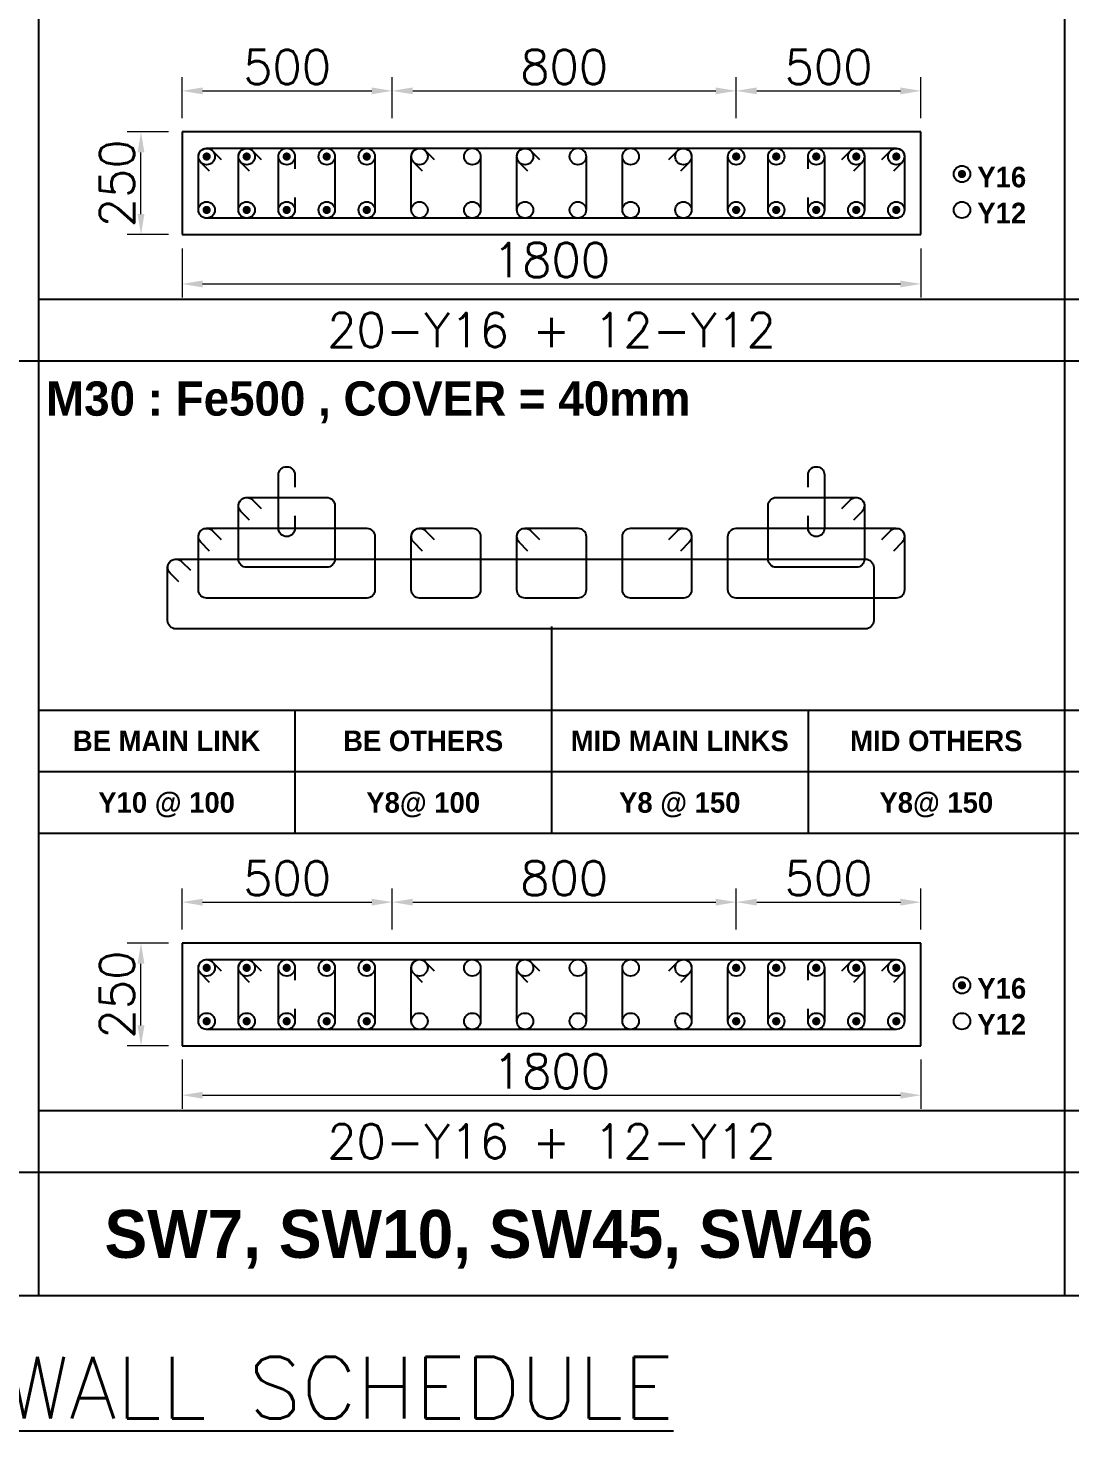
# Model space of a CAD drawing. Header units: millimetres. Extents: x -28707963 to -28231469, y 696001 to 896471.
# Drawn here: x -28330361 to -28322747, y 787806 to 798052 of the extents above; entities that cross this region are included whole.
import ezdxf
from ezdxf.enums import TextEntityAlignment as Align
from ezdxf.lldxf.tags import DXFTag

# ---------------------------------------------------------------- set-up
doc = ezdxf.new("R2010")
doc.units = ezdxf.units.MM
doc.header["$MEASUREMENT"] = 0
doc.header["$PDMODE"] = 34
doc.header["$PDSIZE"] = -8
doc.layers.get('0').update_dxf_attribs({"lineweight": 5})
for name, color, linetype in [('09 COL TEXT-SCH', 2, 'Continuous'), ('14 REINF', 6, 'Continuous'), ('15 TITLE', 6, 'Continuous'), ('22 TABLE FRAME', 5, 'Continuous'), ('23 STIRRUPS', 5, 'Continuous'), ('SUB TITLE', 3, 'Continuous'), ('TEXT', 4, 'Continuous')]:
    doc.layers.add(name, color=color, linetype=linetype)
doc.layers.add('19 COLUMN', color=1, linetype='Continuous', lineweight=25)
doc.styles.add('adani bold', font='')
doc.styles.add('ROMAND', font='simplex.shx', dxfattribs={"width": 0.85})
doc.styles.add('ROMANS', font='simplex.shx')
doc.styles.get('adani bold').set_extended_font_data('Adani Bold', bold=True)
tags = doc.linetypes.add('CENTER', pattern=[50.8, 31.75, -6.35, 6.35, -6.35]).pattern_tags.tags
tags[10:11] = [DXFTag(74, 4), DXFTag(75, 0), DXFTag(340, '0'), DXFTag(46, 1.0), DXFTag(50, 0.0), DXFTag(44, 0.0), DXFTag(45, 0.0)]
tags[8:9] = [DXFTag(74, 4), DXFTag(75, 0), DXFTag(340, '0'), DXFTag(46, 1.0), DXFTag(50, 0.0), DXFTag(44, 0.0), DXFTag(45, 0.0)]
tags[6:7] = [DXFTag(74, 4), DXFTag(75, 0), DXFTag(340, '0'), DXFTag(46, 1.0), DXFTag(50, 0.0), DXFTag(44, 0.0), DXFTag(45, 0.0)]
tags[4:5] = [DXFTag(74, 4), DXFTag(75, 0), DXFTag(340, '0'), DXFTag(46, 1.0), DXFTag(50, 0.0), DXFTag(44, 0.0), DXFTag(45, 0.0)]
doc.dimstyles.new('D 50', dxfattribs={"dimscale": 100, "dimtxt": 3, "dimasz": 1.5, "dimexe": 1, "dimexo": 1, "dimgap": 0.5, "dimtad": 1, "dimdec": 0, "dimdsep": 46, "dimtxsty": 'ROMANS', "dimcen": 2.5, "dimclrd": 5, "dimclre": 5, "dimclrt": 4, "dimadec": 0, "dimazin": 0, "dimtfac": 1, "dimtdec": 0, "dimtmove": 0, "dimatfit": 3, "dimfxl": 1, "dimlwd": 0, "dimlwe": 0, "dimarcsym": 0})

# ---------------------------------------------------------------- blocks, each defined once
blk = doc.blocks.new('*D10')
at = {"color": 5, "lineweight": 0, "transparency": 16777216}
for p, q in [((-28329236, 790518), (-28329236, 790158)), ((-28323836, 790518), (-28323836, 790158)), ((-28329086, 790258), (-28323986, 790258))]:
    blk.add_line(p, q, dxfattribs=at)
at = {"color": 5, "transparency": 16777216}
for points in [[(-28329086, 790283), (-28329086, 790233), (-28329236, 790258)], [(-28323986, 790233), (-28323986, 790283), (-28323836, 790258)]]:
    blk.add_solid(points, dxfattribs=at)
at = {"layer": 'Defpoints', "color": 0, "transparency": 16777216}
for p in [(-28329236, 790618), (-28323836, 790618), (-28323836, 790258)]:
    blk.add_point(p, dxfattribs=at)
at = {"color": 4, "transparency": 16777216, "insert": (-28326536, 790433), "char_height": 250, "attachment_point": 5, "style": 'ROMANS'}
blk.add_mtext('1800', dxfattribs=at)
blk = doc.blocks.new('*D11')
at = {"color": 5, "lineweight": 0, "transparency": 16777216}
for p, q in [((-28329336, 791368), (-28329636, 791368)), ((-28329536, 790768), (-28329536, 791218)), ((-28329336, 790618), (-28329636, 790618))]:
    blk.add_line(p, q, dxfattribs=at)
at = {"color": 5, "transparency": 16777216}
for points in [[(-28329511, 791218), (-28329561, 791218), (-28329536, 791368)], [(-28329561, 790768), (-28329511, 790768), (-28329536, 790618)]]:
    blk.add_solid(points, dxfattribs=at)
at = {"layer": 'Defpoints', "color": 0, "transparency": 16777216}
for p in [(-28329536, 791368), (-28329236, 791368), (-28329236, 790618)]:
    blk.add_point(p, dxfattribs=at)
at = {"color": 4, "transparency": 16777216, "insert": (-28329711, 790993), "char_height": 250, "attachment_point": 5, "rotation": 90, "style": 'ROMANS'}
blk.add_mtext('250', dxfattribs=at)
blk = doc.blocks.new('*D12')
at = {"color": 5, "lineweight": 0, "transparency": 16777216}
for p, q in [((-28329236, 791468), (-28329236, 791768)), ((-28327700, 791468), (-28327700, 791768)), ((-28329086, 791668), (-28327850, 791668))]:
    blk.add_line(p, q, dxfattribs=at)
at = {"color": 5, "transparency": 16777216}
for points in [[(-28329086, 791693), (-28329086, 791643), (-28329236, 791668)], [(-28327850, 791643), (-28327850, 791693), (-28327700, 791668)]]:
    blk.add_solid(points, dxfattribs=at)
at = {"layer": 'Defpoints', "color": 0, "transparency": 16777216}
for p in [(-28327700, 791668), (-28329236, 791368), (-28327700, 791368)]:
    blk.add_point(p, dxfattribs=at)
at = {"color": 4, "transparency": 16777216, "insert": (-28328468, 791843), "char_height": 250, "attachment_point": 5, "style": 'ROMANS'}
blk.add_mtext('500', dxfattribs=at)
blk = doc.blocks.new('*D13')
at = {"color": 5, "lineweight": 0, "transparency": 16777216}
for p, q in [((-28327700, 791468), (-28327700, 791768)), ((-28325186, 791468), (-28325186, 791768)), ((-28327550, 791668), (-28325336, 791668))]:
    blk.add_line(p, q, dxfattribs=at)
at = {"color": 5, "transparency": 16777216}
for points in [[(-28327550, 791693), (-28327550, 791643), (-28327700, 791668)], [(-28325336, 791643), (-28325336, 791693), (-28325186, 791668)]]:
    blk.add_solid(points, dxfattribs=at)
at = {"layer": 'Defpoints', "color": 0, "transparency": 16777216}
for p in [(-28325186, 791668), (-28327700, 791368), (-28325186, 791368)]:
    blk.add_point(p, dxfattribs=at)
at = {"color": 4, "transparency": 16777216, "insert": (-28326443, 791843), "char_height": 250, "attachment_point": 5, "style": 'ROMANS'}
blk.add_mtext('800', dxfattribs=at)
blk = doc.blocks.new('*D14')
at = {"color": 5, "lineweight": 0, "transparency": 16777216}
for p, q in [((-28325186, 791468), (-28325186, 791768)), ((-28323836, 791468), (-28323836, 791768)), ((-28325036, 791668), (-28323986, 791668))]:
    blk.add_line(p, q, dxfattribs=at)
at = {"color": 5, "transparency": 16777216}
for points in [[(-28325036, 791693), (-28325036, 791643), (-28325186, 791668)], [(-28323986, 791643), (-28323986, 791693), (-28323836, 791668)]]:
    blk.add_solid(points, dxfattribs=at)
at = {"layer": 'Defpoints', "color": 0, "transparency": 16777216}
for p in [(-28323836, 791668), (-28325186, 791368), (-28323836, 791368)]:
    blk.add_point(p, dxfattribs=at)
at = {"color": 4, "transparency": 16777216, "insert": (-28324511, 791843), "char_height": 250, "attachment_point": 5, "style": 'ROMANS'}
blk.add_mtext('500', dxfattribs=at)
blk = doc.blocks.new('*D15')
at = {"color": 5, "lineweight": 0, "transparency": 16777216}
for p, q in [((-28329236, 796443), (-28329236, 796083)), ((-28323836, 796443), (-28323836, 796083)), ((-28329086, 796183), (-28323986, 796183))]:
    blk.add_line(p, q, dxfattribs=at)
at = {"color": 5, "transparency": 16777216}
for points in [[(-28329086, 796208), (-28329086, 796158), (-28329236, 796183)], [(-28323986, 796158), (-28323986, 796208), (-28323836, 796183)]]:
    blk.add_solid(points, dxfattribs=at)
at = {"layer": 'Defpoints', "color": 0, "transparency": 16777216}
for p in [(-28329236, 796543), (-28323836, 796543), (-28323836, 796183)]:
    blk.add_point(p, dxfattribs=at)
at = {"color": 4, "transparency": 16777216, "insert": (-28326536, 796358), "char_height": 250, "attachment_point": 5, "style": 'ROMANS'}
blk.add_mtext('1800', dxfattribs=at)
blk = doc.blocks.new('*D16')
at = {"color": 5, "lineweight": 0, "transparency": 16777216}
for p, q in [((-28329336, 797293), (-28329636, 797293)), ((-28329536, 796693), (-28329536, 797143)), ((-28329336, 796543), (-28329636, 796543))]:
    blk.add_line(p, q, dxfattribs=at)
at = {"color": 5, "transparency": 16777216}
for points in [[(-28329511, 797143), (-28329561, 797143), (-28329536, 797293)], [(-28329561, 796693), (-28329511, 796693), (-28329536, 796543)]]:
    blk.add_solid(points, dxfattribs=at)
at = {"layer": 'Defpoints', "color": 0, "transparency": 16777216}
for p in [(-28329536, 797293), (-28329236, 797293), (-28329236, 796543)]:
    blk.add_point(p, dxfattribs=at)
at = {"color": 4, "transparency": 16777216, "insert": (-28329711, 796918), "char_height": 250, "attachment_point": 5, "rotation": 90, "style": 'ROMANS'}
blk.add_mtext('250', dxfattribs=at)
blk = doc.blocks.new('*D239')
at = {"color": 5, "lineweight": 0, "transparency": 16777216}
for p, q in [((-28329236, 797393), (-28329236, 797693)), ((-28327700, 797393), (-28327700, 797693)), ((-28329086, 797593), (-28327850, 797593))]:
    blk.add_line(p, q, dxfattribs=at)
at = {"color": 5, "transparency": 16777216}
for points in [[(-28329086, 797618), (-28329086, 797568), (-28329236, 797593)], [(-28327850, 797568), (-28327850, 797618), (-28327700, 797593)]]:
    blk.add_solid(points, dxfattribs=at)
at = {"layer": 'Defpoints', "color": 0, "transparency": 16777216}
for p in [(-28327700, 797593), (-28329236, 797293), (-28327700, 797293)]:
    blk.add_point(p, dxfattribs=at)
at = {"color": 4, "transparency": 16777216, "insert": (-28328468, 797768), "char_height": 250, "attachment_point": 5, "style": 'ROMANS'}
blk.add_mtext('500', dxfattribs=at)
blk = doc.blocks.new('*D240')
at = {"color": 5, "lineweight": 0, "transparency": 16777216}
for p, q in [((-28327700, 797393), (-28327700, 797693)), ((-28325186, 797393), (-28325186, 797693)), ((-28327550, 797593), (-28325336, 797593))]:
    blk.add_line(p, q, dxfattribs=at)
at = {"color": 5, "transparency": 16777216}
for points in [[(-28327550, 797618), (-28327550, 797568), (-28327700, 797593)], [(-28325336, 797568), (-28325336, 797618), (-28325186, 797593)]]:
    blk.add_solid(points, dxfattribs=at)
at = {"layer": 'Defpoints', "color": 0, "transparency": 16777216}
for p in [(-28325186, 797593), (-28327700, 797293), (-28325186, 797293)]:
    blk.add_point(p, dxfattribs=at)
at = {"color": 4, "transparency": 16777216, "insert": (-28326443, 797768), "char_height": 250, "attachment_point": 5, "style": 'ROMANS'}
blk.add_mtext('800', dxfattribs=at)
blk = doc.blocks.new('*D241')
at = {"color": 5, "lineweight": 0, "transparency": 16777216}
for p, q in [((-28325186, 797393), (-28325186, 797693)), ((-28323836, 797393), (-28323836, 797693)), ((-28325036, 797593), (-28323986, 797593))]:
    blk.add_line(p, q, dxfattribs=at)
at = {"color": 5, "transparency": 16777216}
for points in [[(-28325036, 797618), (-28325036, 797568), (-28325186, 797593)], [(-28323986, 797568), (-28323986, 797618), (-28323836, 797593)]]:
    blk.add_solid(points, dxfattribs=at)
at = {"layer": 'Defpoints', "color": 0, "transparency": 16777216}
for p in [(-28323836, 797593), (-28325186, 797293), (-28323836, 797293)]:
    blk.add_point(p, dxfattribs=at)
at = {"color": 4, "transparency": 16777216, "insert": (-28324511, 797768), "char_height": 250, "attachment_point": 5, "style": 'ROMANS'}
blk.add_mtext('500', dxfattribs=at)

msp = doc.modelspace()

# ---------------------------------------------------------------- linework, layer by layer
msp.add_lwpolyline([(-28341538.8, 788796.2), (-28242181.2, 788796.2), (-28242181.2, 874671.2), (-28341538.8, 874671.2)], close=True)
at = {"layer": '14 REINF', "color": 6, "const_width": 30}
for points in [[(-28329071.1, 797113.4, 1), (-28329041.1, 797113.4, 1)], [(-28328778.6, 797113.4, 1), (-28328748.6, 797113.4, 1)], [(-28328486.1, 797113.4, 1), (-28328456.1, 797113.4, 1)], [(-28328193.6, 797113.4, 1), (-28328163.6, 797113.4, 1)], [(-28327901.1, 797113.4, 1), (-28327871.1, 797113.4, 1)], [(-28325201.1, 797113.4, 1), (-28325171.1, 797113.4, 1)], [(-28324908.6, 797113.4, 1), (-28324878.6, 797113.4, 1)], [(-28324616.1, 797113.4, 1), (-28324586.1, 797113.4, 1)], [(-28324323.6, 797113.4, 1), (-28324293.6, 797113.4, 1)], [(-28324031.1, 797113.4, 1), (-28324001.1, 797113.4, 1)], [(-28323551.1, 796985.9, 1), (-28323521.1, 796985.9, 1)], [(-28329071.1, 796723.4, 1), (-28329041.1, 796723.4, 1)], [(-28328778.6, 796723.4, 1), (-28328748.6, 796723.4, 1)], [(-28328486.1, 796723.4, 1), (-28328456.1, 796723.4, 1)], [(-28328193.6, 796723.4, 1), (-28328163.6, 796723.4, 1)], [(-28327901.1, 796723.4, 1), (-28327871.1, 796723.4, 1)], [(-28325201.1, 796723.4, 1), (-28325171.1, 796723.4, 1)], [(-28324908.6, 796723.4, 1), (-28324878.6, 796723.4, 1)], [(-28324616.1, 796723.4, 1), (-28324586.1, 796723.4, 1)], [(-28324323.6, 796723.4, 1), (-28324293.6, 796723.4, 1)], [(-28324031.1, 796723.4, 1), (-28324001.1, 796723.4, 1)], [(-28329071.1, 791188.4, 1), (-28329041.1, 791188.4, 1)], [(-28328778.6, 791188.4, 1), (-28328748.6, 791188.4, 1)], [(-28328486.1, 791188.4, 1), (-28328456.1, 791188.4, 1)], [(-28328193.6, 791188.4, 1), (-28328163.6, 791188.4, 1)], [(-28327901.1, 791188.4, 1), (-28327871.1, 791188.4, 1)], [(-28325201.1, 791188.4, 1), (-28325171.1, 791188.4, 1)], [(-28324908.6, 791188.4, 1), (-28324878.6, 791188.4, 1)], [(-28324616.1, 791188.4, 1), (-28324586.1, 791188.4, 1)], [(-28324323.6, 791188.4, 1), (-28324293.6, 791188.4, 1)], [(-28324031.1, 791188.4, 1), (-28324001.1, 791188.4, 1)], [(-28323551.1, 791060.9, 1), (-28323521.1, 791060.9, 1)], [(-28329071.1, 790798.4, 1), (-28329041.1, 790798.4, 1)], [(-28328778.6, 790798.4, 1), (-28328748.6, 790798.4, 1)], [(-28328486.1, 790798.4, 1), (-28328456.1, 790798.4, 1)], [(-28328193.6, 790798.4, 1), (-28328163.6, 790798.4, 1)], [(-28327901.1, 790798.4, 1), (-28327871.1, 790798.4, 1)], [(-28325201.1, 790798.4, 1), (-28325171.1, 790798.4, 1)], [(-28324908.6, 790798.4, 1), (-28324878.6, 790798.4, 1)], [(-28324616.1, 790798.4, 1), (-28324586.1, 790798.4, 1)], [(-28324323.6, 790798.4, 1), (-28324293.6, 790798.4, 1)], [(-28324031.1, 790798.4, 1), (-28324001.1, 790798.4, 1)]]:
    msp.add_lwpolyline(points, format="xyb", close=True, dxfattribs=at)
at = {"layer": '14 REINF', "color": 6}
for centre in [(-28329056.1, 797113.4), (-28328763.6, 797113.4), (-28328471.1, 797113.4), (-28328178.6, 797113.4), (-28327886.1, 797113.4), (-28327500.4, 797113.4), (-28327114.7, 797113.4), (-28326729, 797113.4), (-28326343.2, 797113.4), (-28325957.5, 797113.4), (-28325571.8, 797113.4), (-28325186.1, 797113.4), (-28324893.6, 797113.4), (-28324601.1, 797113.4), (-28324308.6, 797113.4), (-28324016.1, 797113.4), (-28323536.1, 796985.9), (-28329056.1, 796723.4), (-28328763.6, 796723.4), (-28328471.1, 796723.4), (-28328178.6, 796723.4), (-28327886.1, 796723.4), (-28327500.4, 796723.4), (-28327114.7, 796723.4), (-28326729, 796723.4), (-28326343.2, 796723.4), (-28325957.5, 796723.4), (-28325571.8, 796723.4), (-28325186.1, 796723.4), (-28324893.6, 796723.4), (-28324601.1, 796723.4), (-28324308.6, 796723.4), (-28324016.1, 796723.4), (-28323536.1, 796723.4), (-28329056.1, 791188.4), (-28328763.6, 791188.4), (-28328471.1, 791188.4), (-28328178.6, 791188.4), (-28327886.1, 791188.4), (-28327500.4, 791188.4), (-28327114.7, 791188.4), (-28326729, 791188.4), (-28326343.2, 791188.4), (-28325957.5, 791188.4), (-28325571.8, 791188.4), (-28325186.1, 791188.4), (-28324893.6, 791188.4), (-28324601.1, 791188.4), (-28324308.6, 791188.4), (-28324016.1, 791188.4), (-28323536.1, 791060.9), (-28329056.1, 790798.4), (-28328763.6, 790798.4), (-28328471.1, 790798.4), (-28328178.6, 790798.4), (-28327886.1, 790798.4), (-28327500.4, 790798.4), (-28327114.7, 790798.4), (-28326729, 790798.4), (-28326343.2, 790798.4), (-28325957.5, 790798.4), (-28325571.8, 790798.4), (-28325186.1, 790798.4), (-28324893.6, 790798.4), (-28324601.1, 790798.4), (-28324308.6, 790798.4), (-28324016.1, 790798.4), (-28323536.1, 790798.4)]:
    msp.add_circle(centre, 60, dxfattribs=at)
at = {"layer": '19 COLUMN', "color": 4}
for points in [[(-28323836.1, 797293.4), (-28329236.1, 797293.4)], [(-28329236.1, 797293.4), (-28329236.1, 796543.4)], [(-28323836.1, 796543.4), (-28323836.1, 797293.4)], [(-28329236.1, 796543.4), (-28323836.1, 796543.4)], [(-28323836.1, 791368.4), (-28329236.1, 791368.4)], [(-28329236.1, 791368.4), (-28329236.1, 790618.4)], [(-28323836.1, 790618.4), (-28323836.1, 791368.4)], [(-28329236.1, 790618.4), (-28323836.1, 790618.4)]]:
    msp.add_lwpolyline(points, dxfattribs=at)
at = {"layer": '22 TABLE FRAME', "color": 5, "linetype": 'Continuous'}
for p, q in [((-28330286.1, 863421.2), (-28330286.1, 788796.2)), ((-28322786.1, 863421.2), (-28322786.1, 788796.2)), ((-28330286.1, 796071.2), (-28245536.1, 796071.2)), ((-28334786.1, 795621.2), (-28245536.1, 795621.2)), ((-28326536.1, 793681.7), (-28326536.1, 792781.7)), ((-28330286.1, 793071.2), (-28245536.1, 793071.2)), ((-28328411.1, 793071.2), (-28328411.1, 792171.2)), ((-28326536.1, 793071.2), (-28326536.1, 792171.2)), ((-28324661.1, 793071.2), (-28324661.1, 792171.2)), ((-28330286.1, 792621.2), (-28245536.1, 792621.2)), ((-28330286.1, 792171.2), (-28245536.1, 792171.2)), ((-28330286.1, 790146.2), (-28245536.1, 790146.2)), ((-28334786.1, 789696.2), (-28245536.1, 789696.2)), ((-28334786.1, 788796.2), (-28245536.1, 788796.2)), ((-28334786.1, 788796.2), (-28245536.1, 788796.2))]:
    msp.add_line(p, q, dxfattribs=at)
at = {"layer": '23 STIRRUPS', "color": 5}
for points in [[(-28329034.9, 797007.3), (-28329098.5, 797070.9, -0.668178), (-28329056.1, 797173.4), (-28324016.1, 797173.4, -0.4142136), (-28323956.1, 797113.4), (-28323956.1, 796723.4, -0.4142136), (-28324016.1, 796663.4), (-28329056.1, 796663.4, -0.4142136), (-28329116.1, 796723.4), (-28329116.1, 797113.4, -0.6681793), (-28329013.7, 797155.8), (-28328950, 797092.1)], [(-28329034.9, 797007.3), (-28329098.5, 797070.9, -0.668178), (-28329056.1, 797173.4), (-28327886.1, 797173.4, -0.4142136), (-28327826.1, 797113.4), (-28327826.1, 796723.4, -0.4142136), (-28327886.1, 796663.4), (-28329056.1, 796663.4, -0.4142136), (-28329116.1, 796723.4), (-28329116.1, 797113.4, -0.6681793), (-28329013.7, 797155.8), (-28328950, 797092.1)], [(-28328742.4, 797007.3), (-28328806, 797070.9, -0.668178), (-28328763.6, 797173.4), (-28328178.6, 797173.4, -0.4142136), (-28328118.6, 797113.4), (-28328118.6, 796723.4, -0.4142136), (-28328178.6, 796663.4), (-28328763.6, 796663.4, -0.4142136), (-28328823.6, 796723.4), (-28328823.6, 797113.4, -0.6681793), (-28328721.2, 797155.8), (-28328657.5, 797092.1)], [(-28328411.1, 796813.4), (-28328411.1, 796723.4, -1), (-28328531.1, 796723.4), (-28328531.1, 797113.4, -1), (-28328411.1, 797113.4), (-28328411.1, 797023.4)], [(-28327479.2, 797007.3), (-28327542.8, 797070.9, -0.6681328), (-28327500.4, 797173.4), (-28327114.7, 797173.4, -0.4143234), (-28327054.7, 797113.4), (-28327054.7, 796723.4, -0.4143234), (-28327114.7, 796663.4), (-28327500.4, 796663.4, -0.414177), (-28327560.4, 796723.4), (-28327560.4, 797113.4, -0.6681793), (-28327457.9, 797155.8), (-28327394.3, 797092.1)], [(-28326707.7, 797007.3), (-28326771.4, 797070.9, -0.6679972), (-28326729, 797173.4), (-28326343.2, 797173.4, -0.4140671), (-28326283.2, 797113.4), (-28326283.2, 796723.4, -0.4140671), (-28326343.2, 796663.4), (-28326729, 796663.4, -0.4140671), (-28326789, 796723.4), (-28326789, 797113.4, -0.6681793), (-28326686.5, 797155.8), (-28326622.9, 797092.1)], [(-28325677.9, 797092.1), (-28325614.3, 797155.8, -0.6681793), (-28325511.8, 797113.4), (-28325511.8, 796723.4, -0.414177), (-28325571.8, 796663.4), (-28325957.5, 796663.4, -0.4143234), (-28326017.5, 796723.4), (-28326017.5, 797113.4, -0.4143234), (-28325957.5, 797173.4), (-28325571.8, 797173.4, -0.6681328), (-28325529.4, 797070.9), (-28325593, 797007.3)], [(-28324122.2, 797092.1), (-28324058.5, 797155.8, -0.6681793), (-28323956.1, 797113.4), (-28323956.1, 796723.4, -0.4142136), (-28324016.1, 796663.4), (-28325186.1, 796663.4, -0.4142136), (-28325246.1, 796723.4), (-28325246.1, 797113.4, -0.4142136), (-28325186.1, 797173.4), (-28324016.1, 797173.4, -0.668178), (-28323973.7, 797070.9), (-28324037.3, 797007.3)], [(-28324414.7, 797092.1), (-28324351, 797155.8, -0.6681793), (-28324248.6, 797113.4), (-28324248.6, 796723.4, -0.4142136), (-28324308.6, 796663.4), (-28324893.6, 796663.4, -0.4142136), (-28324953.6, 796723.4), (-28324953.6, 797113.4, -0.4142136), (-28324893.6, 797173.4), (-28324308.6, 797173.4, -0.668178), (-28324266.2, 797070.9), (-28324329.8, 797007.3)], [(-28324661.1, 797023.4), (-28324661.1, 797113.4, -1), (-28324541.1, 797113.4), (-28324541.1, 796723.4, -1), (-28324661.1, 796723.4), (-28324661.1, 796813.4)], [(-28328411.1, 794488.4), (-28328411.1, 794398.4, -1), (-28328531.1, 794398.4), (-28328531.1, 794788.4, -1), (-28328411.1, 794788.4), (-28328411.1, 794698.4)], [(-28324661.1, 794698.4), (-28324661.1, 794788.4, -1), (-28324541.1, 794788.4), (-28324541.1, 794398.4, -1), (-28324661.1, 794398.4), (-28324661.1, 794488.4)], [(-28328742.4, 794457.3), (-28328806, 794520.9, -0.668178), (-28328763.6, 794623.4), (-28328178.6, 794623.4, -0.4142136), (-28328118.6, 794563.4), (-28328118.6, 794173.4, -0.4142136), (-28328178.6, 794113.4), (-28328763.6, 794113.4, -0.4142136), (-28328823.6, 794173.4), (-28328823.6, 794563.4, -0.6681793), (-28328721.2, 794605.8), (-28328657.5, 794542.1)], [(-28324414.7, 794542.1), (-28324351, 794605.8, -0.6681793), (-28324248.6, 794563.4), (-28324248.6, 794173.4, -0.4142136), (-28324308.6, 794113.4), (-28324893.6, 794113.4, -0.4142136), (-28324953.6, 794173.4), (-28324953.6, 794563.4, -0.4142136), (-28324893.6, 794623.4), (-28324308.6, 794623.4, -0.668178), (-28324266.2, 794520.9), (-28324329.8, 794457.3)], [(-28329034.9, 794232.3), (-28329098.5, 794295.9, -0.668178), (-28329056.1, 794398.4), (-28327886.1, 794398.4, -0.4142136), (-28327826.1, 794338.4), (-28327826.1, 793948.4, -0.4142136), (-28327886.1, 793888.4), (-28329056.1, 793888.4, -0.4142136), (-28329116.1, 793948.4), (-28329116.1, 794338.4, -0.6681793), (-28329013.7, 794380.8), (-28328950, 794317.1)], [(-28327479.2, 794232.3), (-28327542.8, 794295.9, -0.6681328), (-28327500.4, 794398.4), (-28327114.7, 794398.4, -0.4143234), (-28327054.7, 794338.4), (-28327054.7, 793948.4, -0.4143234), (-28327114.7, 793888.4), (-28327500.4, 793888.4, -0.414177), (-28327560.4, 793948.4), (-28327560.4, 794338.4, -0.6681793), (-28327457.9, 794380.8), (-28327394.3, 794317.1)], [(-28326707.7, 794232.3), (-28326771.4, 794295.9, -0.6679972), (-28326729, 794398.4), (-28326343.2, 794398.4, -0.4140671), (-28326283.2, 794338.4), (-28326283.2, 793948.4, -0.4140671), (-28326343.2, 793888.4), (-28326729, 793888.4, -0.4140671), (-28326789, 793948.4), (-28326789, 794338.4, -0.6681793), (-28326686.5, 794380.8), (-28326622.9, 794317.1)], [(-28325677.9, 794317.1), (-28325614.3, 794380.8, -0.6681793), (-28325511.8, 794338.4), (-28325511.8, 793948.4, -0.414177), (-28325571.8, 793888.4), (-28325957.5, 793888.4, -0.4143234), (-28326017.5, 793948.4), (-28326017.5, 794338.4, -0.4143234), (-28325957.5, 794398.4), (-28325571.8, 794398.4, -0.6681328), (-28325529.4, 794295.9), (-28325593, 794232.3)], [(-28324122.2, 794317.1), (-28324058.5, 794380.8, -0.6681793), (-28323956.1, 794338.4), (-28323956.1, 793948.4, -0.4142136), (-28324016.1, 793888.4), (-28325186.1, 793888.4, -0.4142136), (-28325246.1, 793948.4), (-28325246.1, 794338.4, -0.4142136), (-28325186.1, 794398.4), (-28324016.1, 794398.4, -0.668178), (-28323973.7, 794295.9), (-28324037.3, 794232.3)], [(-28329259.9, 794007.3), (-28329323.5, 794070.9, -0.668178), (-28329281.1, 794173.4), (-28324241.1, 794173.4, -0.4142136), (-28324181.1, 794113.4), (-28324181.1, 793723.4, -0.4142136), (-28324241.1, 793663.4), (-28329281.1, 793663.4, -0.4142136), (-28329341.1, 793723.4), (-28329341.1, 794113.4, -0.6681793), (-28329238.7, 794155.8), (-28329175, 794092.1)], [(-28329034.9, 791082.3), (-28329098.5, 791145.9, -0.668178), (-28329056.1, 791248.4), (-28324016.1, 791248.4, -0.4142136), (-28323956.1, 791188.4), (-28323956.1, 790798.4, -0.4142136), (-28324016.1, 790738.4), (-28329056.1, 790738.4, -0.4142136), (-28329116.1, 790798.4), (-28329116.1, 791188.4, -0.6681793), (-28329013.7, 791230.8), (-28328950, 791167.1)], [(-28329034.9, 791082.3), (-28329098.5, 791145.9, -0.668178), (-28329056.1, 791248.4), (-28327886.1, 791248.4, -0.4142136), (-28327826.1, 791188.4), (-28327826.1, 790798.4, -0.4142136), (-28327886.1, 790738.4), (-28329056.1, 790738.4, -0.4142136), (-28329116.1, 790798.4), (-28329116.1, 791188.4, -0.6681793), (-28329013.7, 791230.8), (-28328950, 791167.1)], [(-28328742.4, 791082.3), (-28328806, 791145.9, -0.668178), (-28328763.6, 791248.4), (-28328178.6, 791248.4, -0.4142136), (-28328118.6, 791188.4), (-28328118.6, 790798.4, -0.4142136), (-28328178.6, 790738.4), (-28328763.6, 790738.4, -0.4142136), (-28328823.6, 790798.4), (-28328823.6, 791188.4, -0.6681793), (-28328721.2, 791230.8), (-28328657.5, 791167.1)], [(-28328411.1, 790888.4), (-28328411.1, 790798.4, -1), (-28328531.1, 790798.4), (-28328531.1, 791188.4, -1), (-28328411.1, 791188.4), (-28328411.1, 791098.4)], [(-28327479.2, 791082.3), (-28327542.8, 791145.9, -0.6681328), (-28327500.4, 791248.4), (-28327114.7, 791248.4, -0.4143234), (-28327054.7, 791188.4), (-28327054.7, 790798.4, -0.4143234), (-28327114.7, 790738.4), (-28327500.4, 790738.4, -0.414177), (-28327560.4, 790798.4), (-28327560.4, 791188.4, -0.6681793), (-28327457.9, 791230.8), (-28327394.3, 791167.1)], [(-28326707.7, 791082.3), (-28326771.4, 791145.9, -0.6679972), (-28326729, 791248.4), (-28326343.2, 791248.4, -0.4140671), (-28326283.2, 791188.4), (-28326283.2, 790798.4, -0.4140671), (-28326343.2, 790738.4), (-28326729, 790738.4, -0.4140671), (-28326789, 790798.4), (-28326789, 791188.4, -0.6681793), (-28326686.5, 791230.8), (-28326622.9, 791167.1)], [(-28325677.9, 791167.1), (-28325614.3, 791230.8, -0.6681793), (-28325511.8, 791188.4), (-28325511.8, 790798.4, -0.414177), (-28325571.8, 790738.4), (-28325957.5, 790738.4, -0.4143234), (-28326017.5, 790798.4), (-28326017.5, 791188.4, -0.4143234), (-28325957.5, 791248.4), (-28325571.8, 791248.4, -0.6681328), (-28325529.4, 791145.9), (-28325593, 791082.3)], [(-28324122.2, 791167.1), (-28324058.5, 791230.8, -0.6681793), (-28323956.1, 791188.4), (-28323956.1, 790798.4, -0.4142136), (-28324016.1, 790738.4), (-28325186.1, 790738.4, -0.4142136), (-28325246.1, 790798.4), (-28325246.1, 791188.4, -0.4142136), (-28325186.1, 791248.4), (-28324016.1, 791248.4, -0.668178), (-28323973.7, 791145.9), (-28324037.3, 791082.3)], [(-28324414.7, 791167.1), (-28324351, 791230.8, -0.6681793), (-28324248.6, 791188.4), (-28324248.6, 790798.4, -0.4142136), (-28324308.6, 790738.4), (-28324893.6, 790738.4, -0.4142136), (-28324953.6, 790798.4), (-28324953.6, 791188.4, -0.4142136), (-28324893.6, 791248.4), (-28324308.6, 791248.4, -0.668178), (-28324266.2, 791145.9), (-28324329.8, 791082.3)], [(-28324661.1, 791098.4), (-28324661.1, 791188.4, -1), (-28324541.1, 791188.4), (-28324541.1, 790798.4, -1), (-28324661.1, 790798.4), (-28324661.1, 790888.4)]]:
    msp.add_lwpolyline(points, format="xyb", dxfattribs=at)

# ---------------------------------------------------------------- texts
at = {"layer": '09 COL TEXT-SCH', "color": 3, "linetype": 'Continuous', "style": 'ROMANS'}
for p in [(-28326536.1, 795846.2), (-28326536.1, 789921.2)]:
    msp.add_text('20-Y16 + 12-Y12', height=250, dxfattribs=at).set_placement(p, align=Align.MIDDLE_CENTER)
at = {"layer": '15 TITLE', "color": 6, "linetype": 'CENTER', "ltscale": 0.05, "style": 'ROMAND'}
msp.add_text('%%uCOLUMN AND WALL SCHEDULE', height=450, dxfattribs=at).set_placement((-28334786.1, 787896.2))
at = {"layer": 'SUB TITLE', "style": 'adani bold'}
msp.add_text('SW7, SW10, SW45, SW46', height=350, dxfattribs=at).set_placement((-28329802.8, 789070.3))
at = {"layer": 'TEXT', "style": 'adani bold'}
for s, p in [('Y16', (-28323423.6, 796963.7)), ('Y12', (-28323423.6, 796701.2)), ('Y16', (-28323423.6, 791038.7)), ('Y12', (-28323423.6, 790776.2))]:
    msp.add_text(s, height=150, dxfattribs=at).set_placement(p, align=Align.MIDDLE_LEFT)
at = {"layer": 'TEXT', "lineweight": 40, "style": 'adani bold'}
msp.add_text('M30 : Fe500 , COVER = 40mm', height=250, dxfattribs=at).set_placement((-28330229.8, 795221.2))
at = {"layer": 'TEXT', "style": 'adani bold'}
for s, p in [('BE MAIN LINK', (-28329348.6, 792846.2)), ('BE OTHERS', (-28327473.6, 792846.2)), ('MID MAIN LINKS', (-28325598.6, 792846.2)), ('MID OTHERS', (-28323723.6, 792846.2)), ('Y10 @ 100', (-28329348.6, 792396.2)), ('Y8@ 100', (-28327473.6, 792396.2)), ('Y8 @ 150', (-28325598.6, 792396.2)), ('Y8@ 150', (-28323723.6, 792396.2))]:
    msp.add_text(s, height=150, dxfattribs=at).set_placement(p, align=Align.MIDDLE_CENTER)

# ---------------------------------------------------------------- dimensions: what is measured, and where the dimension line sits
for p1, p2, distance, text, override, picture, middle in [((-28329236.1, 797293.4), (-28327699.6, 797293.4), 300, '500', {"dimtxt": 2.5, "dimtxsty": 'ROMANS'}, '*D239', (-28328467.8, 797768.4)), ((-28327699.6, 797293.4), (-28325186.1, 797293.4), 300, '800', {"dimtxt": 2.5, "dimtxsty": 'ROMANS'}, '*D240', (-28326442.8, 797768.4)), ((-28325186.1, 797293.4), (-28323836.1, 797293.4), 300, '500', {"dimtxt": 2.5, "dimtxsty": 'ROMANS'}, '*D241', (-28324511.1, 797768.4)), ((-28329236.1, 796543.4), (-28329236.1, 797293.4), 300, '250', {"dimtxt": 2.5}, '*D16', (-28329711.1, 796918.4)), ((-28329236.1, 796543.4), (-28323836.1, 796543.4), -360, '1800', {"dimtxt": 2.5}, '*D15', (-28326536.1, 796358.4)), ((-28329236.1, 791368.4), (-28327699.6, 791368.4), 300, '500', {"dimtxt": 2.5, "dimtxsty": 'ROMANS'}, '*D12', (-28328467.8, 791843.4)), ((-28327699.6, 791368.4), (-28325186.1, 791368.4), 300, '800', {"dimtxt": 2.5, "dimtxsty": 'ROMANS'}, '*D13', (-28326442.8, 791843.4)), ((-28325186.1, 791368.4), (-28323836.1, 791368.4), 300, '500', {"dimtxt": 2.5, "dimtxsty": 'ROMANS'}, '*D14', (-28324511.1, 791843.4)), ((-28329236.1, 790618.4), (-28329236.1, 791368.4), 300, '250', {"dimtxt": 2.5, "dimtxsty": 'ROMANS'}, '*D11', (-28329711.1, 790993.4)), ((-28329236.1, 790618.4), (-28323836.1, 790618.4), -360, '1800', {"dimtxt": 2.5}, '*D10', (-28326536.1, 790433.4))]:
    dim = msp.add_aligned_dim(p1=p1, p2=p2, distance=distance, text=text, dimstyle='D 50', override=override)
    dim.commit()
    dim.dimension.update_dxf_attribs({"geometry": picture, "text_midpoint": middle})

doc.saveas('drawing.dxf')
